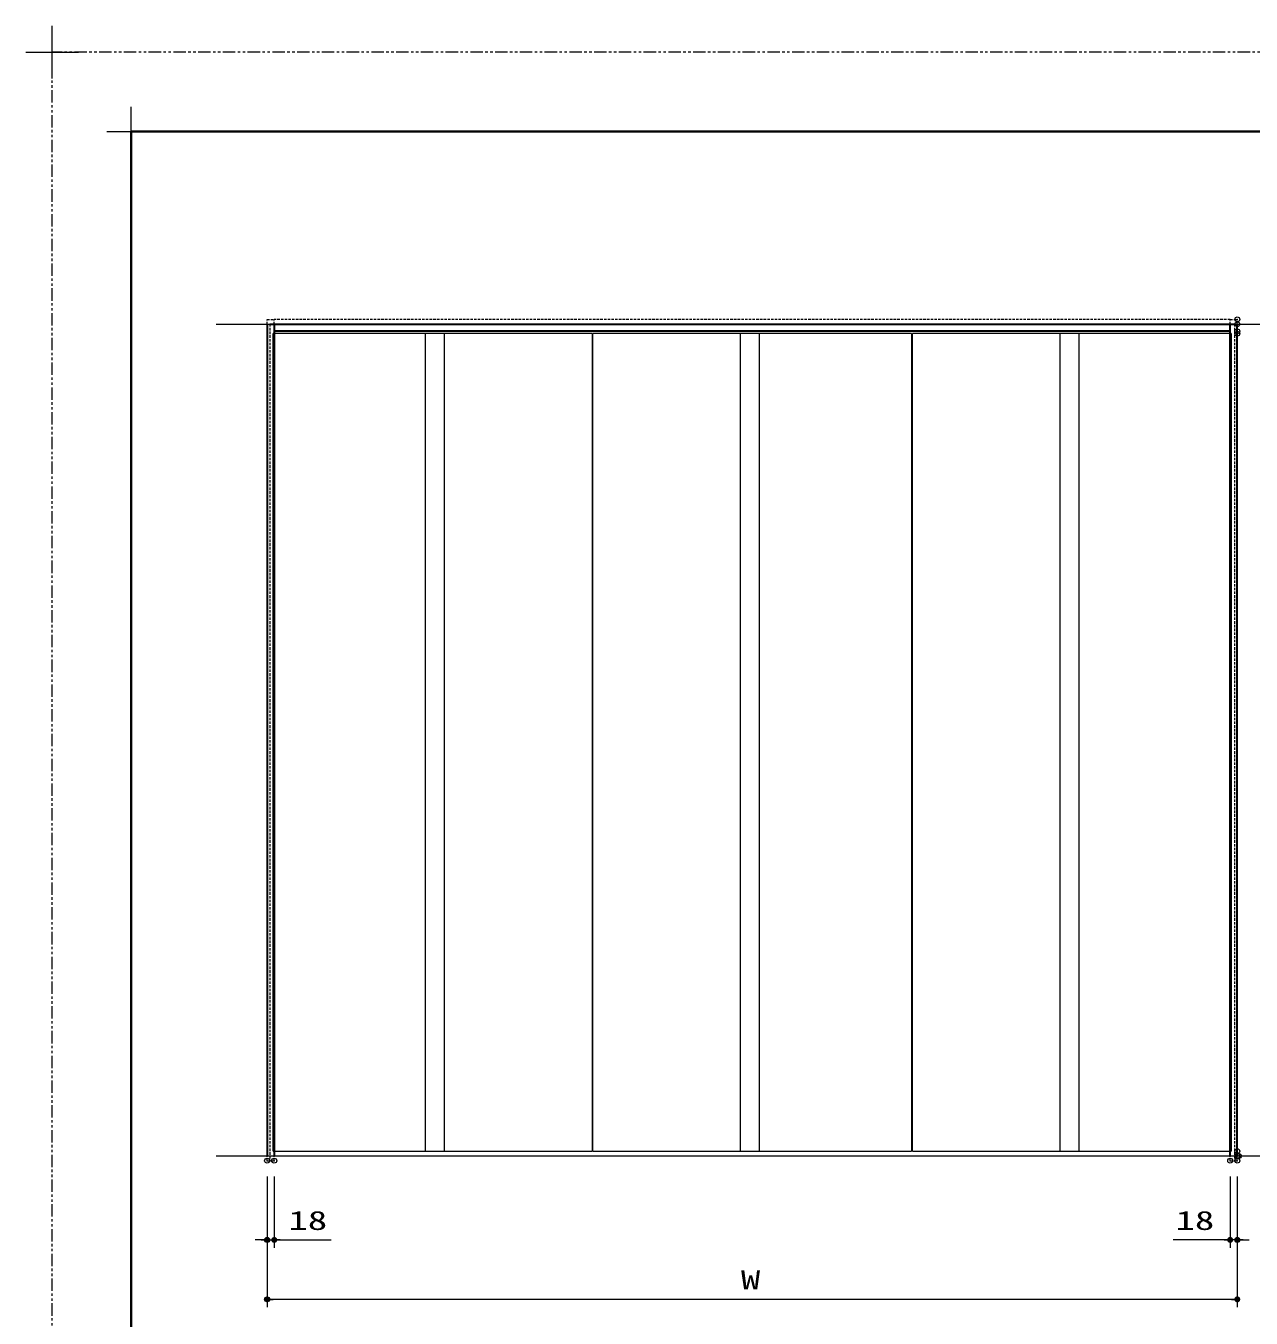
# Model space of a CAD drawing. Units: millimetres, scale not verified. Extents: x -1306 to 1306, y -607 to 607.
# Drawn here: x -1306 to -687, y -45 to 607 of the extents above; entities that cross this region are included whole.
import ezdxf
from ezdxf.enums import TextEntityAlignment as Align

# ---------------------------------------------------------------- set-up
doc = ezdxf.new("R2010")
doc.units = ezdxf.units.MM
doc.header["$LTSCALE"] = 5
doc.header["$PDMODE"] = 32
doc.header["$PDSIZE"] = 2.5
doc.linetypes.add('USER1', pattern=[0.375, 0.25, -0.125])
doc.linetypes.add('USER2', pattern=[2.5, 1.25, -0.25, 0.25, -0.25, 0.25, -0.25])
for name, color, linetype, lineweight in [('0-1_線(水)', 4, 'Continuous', 9), ('0-2_線(白)', 7, 'Continuous', 30), ('0-3_線(黄)', 2, 'Continuous', 15), ('0-4_点線(水)', 4, 'USER1', 9), ('0-5_寸法線', 3, 'Continuous', 13), ('0-6_0', 3, 'Continuous', 25), ('0-7_DEFPOINTS', 7, 'Continuous', 5), ('0-A_陰線', 1, 'USER2', 9), ('0-C_図面枠', 7, 'Continuous', 35), ('0-D_一般', 7, 'Continuous', 5)]:
    doc.layers.add(name, color=color, linetype=linetype, lineweight=lineweight)
doc.styles.add('ＭＳ ゴシック', font='')
doc.styles.get('ＭＳ ゴシック').set_extended_font_data('MS Gothic')

# ---------------------------------------------------------------- blocks, each defined once
blk = doc.blocks.new('_DOT')
at = {"layer": '0-6_0'}
blk.add_line((-2.5, 0), (-5, 0), dxfattribs=at)
for points in [[(0, 0), (-2.5, 0), (-2.48, 0.313)], [(0, 0), (-2.48, -0.313), (-2.5, 0)], [(0, 0), (-2.48, 0.313), (-2.421, 0.622)], [(0, 0), (-2.421, -0.622), (-2.48, -0.313)], [(0, 0), (-2.421, 0.622), (-2.324, 0.92)], [(0, 0), (-2.324, -0.92), (-2.421, -0.622)], [(0, 0), (-2.324, 0.92), (-2.191, 1.204)], [(0, 0), (-2.191, -1.204), (-2.324, -0.92)], [(0, 0), (-2.191, 1.204), (-2.023, 1.469)], [(0, 0), (-2.023, -1.469), (-2.191, -1.204)], [(0, 0), (-2.023, 1.469), (-1.822, 1.711)], [(0, 0), (-1.822, -1.711), (-2.023, -1.469)], [(0, 0), (-1.822, 1.711), (-1.594, 1.926)], [(0, 0), (-1.594, -1.926), (-1.822, -1.711)], [(0, 0), (-1.594, 1.926), (-1.34, 2.111)], [(0, 0), (-1.34, -2.111), (-1.594, -1.926)], [(0, 0), (-1.34, 2.111), (-1.064, 2.262)], [(0, 0), (-1.064, -2.262), (-1.34, -2.111)], [(0, 0), (-1.064, 2.262), (-0.773, 2.378)], [(0, 0), (-0.773, -2.378), (-1.064, -2.262)], [(0, 0), (-0.773, 2.378), (-0.468, 2.456)], [(0, 0), (-0.468, -2.456), (-0.773, -2.378)], [(0, 0), (-0.468, 2.456), (-0.157, 2.495)], [(0, 0), (-0.157, -2.495), (-0.468, -2.456)], [(0, 0), (-0.157, 2.495), (0.157, 2.495)], [(0, 0), (0.157, -2.495), (-0.157, -2.495)], [(0, 0), (0.157, 2.495), (0.468, 2.456)], [(0, 0), (0.468, 2.456), (0.773, 2.378)], [(0, 0), (0.773, 2.378), (1.064, 2.262)], [(0, 0), (1.064, 2.262), (1.34, 2.111)], [(0, 0), (1.34, 2.111), (1.594, 1.926)], [(0, 0), (1.594, 1.926), (1.822, 1.711)], [(0, 0), (1.822, 1.711), (2.023, 1.469)], [(0, 0), (2.023, 1.469), (2.191, 1.204)], [(0, 0), (2.191, 1.204), (2.324, 0.92)], [(0, 0), (2.324, 0.92), (2.421, 0.622)], [(0, 0), (2.421, 0.622), (2.48, 0.313)], [(0, 0), (2.48, 0.313), (2.5, 0)], [(0, 0), (0.468, -2.456), (0.157, -2.495)], [(0, 0), (0.773, -2.378), (0.468, -2.456)], [(0, 0), (1.064, -2.262), (0.773, -2.378)], [(0, 0), (1.34, -2.111), (1.064, -2.262)], [(0, 0), (1.594, -1.926), (1.34, -2.111)], [(0, 0), (1.822, -1.711), (1.594, -1.926)], [(0, 0), (2.023, -1.469), (1.822, -1.711)], [(0, 0), (2.191, -1.204), (2.023, -1.469)], [(0, 0), (2.324, -0.92), (2.191, -1.204)], [(0, 0), (2.421, -0.622), (2.324, -0.92)], [(0, 0), (2.48, -0.313), (2.421, -0.622)], [(0, 0), (2.5, 0), (2.48, -0.313)]]:
    blk.add_solid(points, dxfattribs=at)
blk = doc.blocks.new('グループ-13-1')
at = {"layer": '0-D_一般'}
for p, q in [((62041.6, -14029.5), (62041.6, -13365.5)), ((61709.6, -13697.5), (62373.6, -13697.5))]:
    blk.add_line(p, q, dxfattribs=at)

msp = doc.modelspace()

# ---------------------------------------------------------------- linework, layer by layer
at = {"layer": '0-1_線(水)'}
for p, q in [((-1181.279, 39.054), (-1181.279, 451.854)), ((-1020.279, 451.854), (-1181.279, 451.854)), ((-858.879, 451.854), (-1019.879, 451.854)), ((-697.479, 451.854), (-858.479, 451.854)), ((-697.479, 451.854), (-697.479, 39.054)), ((-1181.279, 39.054), (-1020.279, 39.054)), ((-1019.879, 39.054), (-858.879, 39.054)), ((-858.479, 39.054), (-697.479, 39.054))]:
    msp.add_line(p, q, dxfattribs=at)
at = {"layer": '0-2_線(白)'}
for p, q in [((-1184.379, 456.654), (-1184.379, 36.654)), ((-1182.979, 456.654), (-695.779, 456.654)), ((-1180.779, 456.654), (-1180.779, 36.654)), ((-697.979, 453.054), (-1180.779, 453.054)), ((-697.979, 36.654), (-697.979, 456.654)), ((-694.379, 36.654), (-694.379, 456.654))]:
    msp.add_line(p, q, dxfattribs=at)
at = {"layer": '0-3_線(黄)'}
for p, q in [((-1210.146, 456.654), (-467.443, 456.654)), ((-1210.146, 36.654), (-450.193, 36.654))]:
    msp.add_line(p, q, dxfattribs=at)
at = {"layer": '0-4_点線(水)'}
for p, q in [((-1180.779, 456.654), (-1180.779, 459.054)), ((-697.979, 459.054), (-1180.779, 459.054)), ((-697.979, 456.654), (-697.979, 459.054)), ((-697.979, 459.054), (-694.379, 459.054)), ((-694.379, 456.654), (-694.379, 459.054)), ((-1182.979, 456.654), (-1182.979, 34.254)), ((-695.779, 456.654), (-695.779, 34.254)), ((-1184.379, 34.254), (-1184.379, 36.654)), ((-1184.379, 34.254), (-1180.779, 34.254)), ((-1180.779, 34.254), (-1180.779, 36.654)), ((-697.979, 34.254), (-697.979, 36.654)), ((-697.979, 34.254), (-694.379, 34.254)), ((-694.379, 34.254), (-694.379, 36.654))]:
    msp.add_line(p, q, dxfattribs=at)
msp.add_lwpolyline([(-1184.379, 456.654), (-1184.379, 459.054), (-1180.779, 459.054)], dxfattribs=at)
at = {"layer": '0-5_寸法線'}
for p, q in [((-1104.329, 39.054), (-1104.329, 451.854)), ((-1094.929, 451.854), (-1094.929, 39.054)), ((-1020.279, 451.854), (-1020.279, 39.054)), ((-1019.879, 39.054), (-1019.879, 451.854)), ((-945.279, 39.054), (-945.279, 451.854)), ((-935.879, 451.854), (-935.879, 39.054)), ((-858.879, 451.854), (-858.879, 39.054)), ((-858.479, 39.054), (-858.479, 451.854)), ((-783.829, 39.054), (-783.829, 451.854)), ((-774.429, 451.854), (-774.429, 39.054)), ((-1184.379, 26.254), (-1184.379, -39.746)), ((-1184.379, 26.254), (-1184.379, -9.746)), ((-1180.779, 26.254), (-1180.779, -9.746)), ((-697.979, 26.254), (-697.979, -9.746)), ((-694.379, 26.254), (-694.379, -39.746)), ((-694.379, 26.254), (-694.379, -9.746)), ((-1187.379, -5.746), (-1190.379, -5.746)), ((-1184.379, -5.746), (-1180.779, -5.746)), ((-1177.779, -5.746), (-1152.017, -5.746)), ((-700.979, -5.746), (-726.741, -5.746)), ((-694.379, -5.746), (-697.979, -5.746)), ((-691.379, -5.746), (-688.379, -5.746)), ((-697.379, -35.746), (-1181.379, -35.746))]:
    msp.add_line(p, q, dxfattribs=at)
at = {"layer": '0-7_DEFPOINTS'}
for p, q in [((-1252.964, 541.55), (-1252.964, 566.45)), ((-1265.414, 554), (-1240.514, 554))]:
    msp.add_line(p, q, dxfattribs=at)
for p in [(-694.379, 459.054), (-694.379, 456.654), (-694.379, 453.054), (-694.379, 451.854), (-694.379, 39.054), (-1184.379, 34.254), (-1180.779, 34.254), (-697.979, 34.254), (-694.379, 36.654), (-694.379, 34.254), (-694.379, 34.254), (-693.579, 36.654), (-693.579, 36.654), (-1184.379, -5.746), (-694.379, -5.746), (-1184.379, -35.746)]:
    msp.add_point(p, dxfattribs=at)
at = {"layer": '0-A_陰線', "color": 4}
for p in [(387.036, 594), (-1292.964, -594)]:
    msp.add_line(p, (-1292.964, 594), dxfattribs=at)
at = {"layer": '0-C_図面枠'}
msp.add_lwpolyline([(-1252.964, -554), (347.036, -554), (347.036, 554), (-1252.964, 554)], close=True, dxfattribs=at)

# ---------------------------------------------------------------- block references
at = {"layer": '0-5_寸法線', "xscale": 0.6, "yscale": 0.6}
for p in [(-1184.379, -5.746), (-697.979, -5.746), (-694.379, -35.746)]:
    msp.add_blockref('_DOT', p, dxfattribs=at)
at = {"layer": '0-5_寸法線', "xscale": 0.6, "yscale": 0.6, "rotation": 180}
for p in [(-1180.779, -5.746), (-694.379, -5.746), (-1184.379, -35.746)]:
    msp.add_blockref('_DOT', p, dxfattribs=at)
at = {"layer": '0-A_陰線', "xscale": 0.04, "yscale": 0.04}
msp.add_blockref('グループ-13-1', (-3774.629, 1141.9), dxfattribs=at)

# ---------------------------------------------------------------- texts
at = {"layer": '0-5_寸法線', "style": 'ＭＳ ゴシック', "width": 1.5}
for s, p in [('18', (-1173.636, -3.596)), ('18', (-725.598, -3.596)), ('W', (-945.093, -33.596))]:
    msp.add_text(s, height=9.604, dxfattribs=at).set_placement(p, align=Align.BOTTOM_LEFT)

doc.saveas('drawing.dxf')
